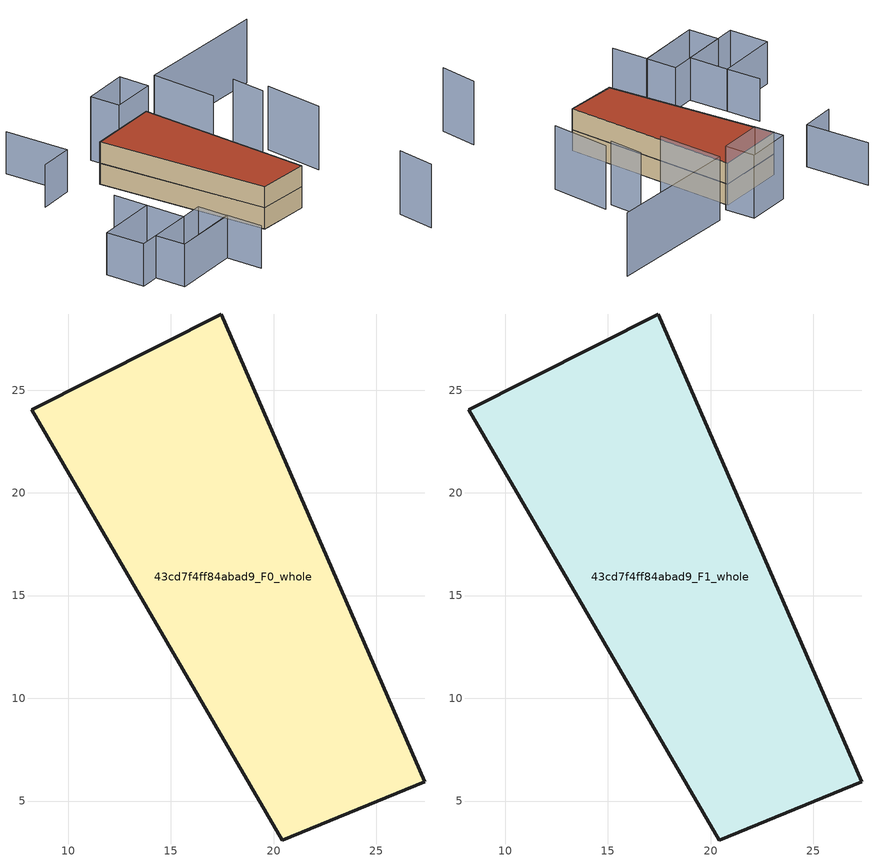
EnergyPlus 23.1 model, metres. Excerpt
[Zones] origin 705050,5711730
43cd7f4ff84abad9_F0_whole
 floor ground (EU_floor_Construction): 27.36,5.95 17.45,28.71 8.22,24.06 20.41,3.1 z0
 wall outside (EU_wall_Construction): 17.45,28.71 27.36,5.95 20.41,3.1 8.22,24.06 17.45,28.71 z0:3
43cd7f4ff84abad9_F1_whole
 floor to 43cd7f4ff84abad9_F0_whole (EU_floor_Construction): 27.36,5.95 17.45,28.71 8.22,24.06 20.41,3.1 z3
 wall outside (EU_wall_Construction): 17.45,28.71 27.36,5.95 20.41,3.1 8.22,24.06 17.45,28.71 z3:6
 roof outside (EU_roof_Construction): 17.45,28.71 27.36,5.95 20.41,3.1 8.22,24.06 z6
shading: 3.85,-5.96 12.4,-1.55 / 12.4,-1.55 14.79,-6.17 / 2.66,10.23 4.94,5.84 / 4.94,5.84 -3.2,1.62 / -0.77,32.31 3.55,24.18 / 3.55,24.18 -0.88,21.82 / 1.85,-2.08 10.4,2.32 / 10.4,2.32 12.4,-1.56 / 12.4,-1.56 3.85,-5.97 / 3.85,-5.97 1.85,-2.08 / 4.92,5.85 7.51,0.83 / 7.51,0.83 -0.63,-3.37 / -0.63,-3.37 -3.22,1.64 / -3.22,1.64 4.92,5.85 z0:6; 39,-6.71 37.4,-1.6 / 34.36,14.24 31.46,22.18 / 30.24,21.41 28.48,25.93 / 24.11,23.26 20.32,31.78 / 20.32,31.78 38.07,39.67 / 10.43,30.44 16.3,33.46 / 16.3,33.46 18.28,29.6 / 18.28,29.6 12.41,26.58 / 12.41,26.58 10.43,30.44 z0:9
[Building]
EU S2 Campaign: North Axis=0; Terrain=City; Solar Distribution=FullExterior
[Site:Location]
London: Latitude=51.5; Longitude=-0.5; Time Zone=0; Elevation=25
[SizingPeriod:WeatherFileDays]
AnnualSizingPeriod: Begin Month=1; Begin Day of Month=1; End Month=12; End Day of Month=31; Day of Week for Start Day=Monday; Use Weather File Daylight Saving Period=No; Use Weather File Rain and Snow Indicators=No
[MATERIAL]
EU_InternalMass_Material: Roughness=MediumRough; Thickness=0.1; Conductivity=1; Density=1800; Specific Heat=900; Thermal Absorptance=0.9; Solar Absorptance=0.7; Visible Absorptance=0.7
[MATERIAL:NOMASS] Roughness=MediumRough; Thermal Absorptance=0.9; Solar Absorptance=0.7; Visible Absorptance=0.7
Name | Thermal Resistance
EU_wall_NoMass | 1.04674
EU_roof_NoMass | 4.32442
EU_floor_NoMass | 2.04616
[CONSTRUCTION]
EU_wall_Construction: EU_wall_NoMass
EU_roof_Construction: EU_roof_NoMass
EU_floor_Construction: EU_floor_NoMass
EU_InternalMass_Construction: EU_InternalMass_Material
[ZONE] Type=1; Multiplier=1; Ceiling Height=autocalculate; Floor Area=autocalculate; Part of Total Floor Area=Yes
Name | Volume
43cd7f4ff84abad9_F0_whole | 654.543
43cd7f4ff84abad9_F1_whole | 654.544
[INTERNALMASS] Construction=EU_InternalMass_Construction; Surface Area=218.189
Name | Zone or ZoneList
43cd7f4ff84abad9_F0_whole_EU_InternalMass | 43cd7f4ff84abad9_F0_whole
43cd7f4ff84abad9_F1_whole_EU_InternalMass | 43cd7f4ff84abad9_F1_whole
[OTHEREQUIPMENT] Fuel Type=Electricity; Design Level Calculation Method=Watts/Area; Power per Zone Floor Area=1; Fraction Latent=0; Fraction Radiant=0; Fraction Lost=0; Carbon Dioxide Generation Rate=0; EndUse Subcategory=EU_Step8_InternalGains
Name | Zone or ZoneList or Space or SpaceList | Schedule
EU_Step8_InternalGain_43cd7f4ff84abad9_F0_whole_f000 | 43cd7f4ff84abad9_F0_whole | EU_Step8_GainSchedule_43cd7f4ff84abad9_F0_whole_f000
EU_Step8_InternalGain_43cd7f4ff84abad9_F1_whole_f000 | 43cd7f4ff84abad9_F1_whole | EU_Step8_GainSchedule_43cd7f4ff84abad9_F1_whole_f000
[ZONEVENTILATION:DESIGNFLOWRATE] Schedule=EU_AlwaysOn; Design Flow Rate Calculation Method=AirChanges/Hour; Air Changes per Hour=0.488719; Ventilation Type=Natural; Fan Pressure Rise=0; Fan Total Efficiency=1; Constant Term Coefficient=1; Temperature Term Coefficient=0; Velocity Term Coefficient=0; Velocity Squared Term Coefficient=0; Minimum Indoor Temperature=-100; Maximum Indoor Temperature=100; Delta Temperature=-100; Minimum Outdoor Temperature=-100; Maximum Outdoor Temperature=100; Maximum Wind Speed=40
Name | Zone or ZoneList or Space or SpaceList
EU_ConstantAir_43cd7f4ff84abad9_F0_whole | 43cd7f4ff84abad9_F0_whole
EU_ConstantAir_43cd7f4ff84abad9_F1_whole | 43cd7f4ff84abad9_F1_whole
[HVACTEMPLATE:THERMOSTAT] Constant Heating Setpoint=20; Constant Cooling Setpoint=50
EU_HeatOnly_43cd7f4ff84abad9_F0_whole; EU_HeatOnly_43cd7f4ff84abad9_F1_whole
[HVACTEMPLATE:ZONE:IDEALLOADSAIRSYSTEM] System Availability Schedule=EU_AlwaysOn; Maximum Heating Supply Air Temperature=50; Minimum Cooling Supply Air Temperature=13; Maximum Heating Supply Air Humidity Ratio=0.0156; Minimum Cooling Supply Air Humidity Ratio=0.0077; Heating Limit=NoLimit; Cooling Limit=NoLimit; Heating Availability Schedule=EU_AlwaysOn; Cooling Availability Schedule=EU_CoolingOff; Dehumidification Control Type=ConstantSensibleHeatRatio; Cooling Sensible Heat Ratio=0.7; Dehumidification Setpoint=60; Humidification Control Type=None; Humidification Setpoint=30; Outdoor Air Method=None; Outdoor Air Flow Rate per Person=0.00944; Outdoor Air Flow Rate per Zone Floor Area=0; Outdoor Air Flow Rate per Zone=0; Demand Controlled Ventilation Type=None; Outdoor Air Economizer Type=NoEconomizer; Heat Recovery Type=None; Sensible Heat Recovery Effectiveness=0.7; Latent Heat Recovery Effectiveness=0.65
Name | Template Thermostat
43cd7f4ff84abad9_F0_whole | EU_HeatOnly_43cd7f4ff84abad9_F0_whole
43cd7f4ff84abad9_F1_whole | EU_HeatOnly_43cd7f4ff84abad9_F1_whole
[SIZING:ZONE] Zone Cooling Design Supply Air Temperature Input Method=SupplyAirTemperature; Zone Cooling Design Supply Air Temperature=13; Zone Heating Design Supply Air Temperature Input Method=SupplyAirTemperature; Zone Heating Design Supply Air Temperature=50; Zone Cooling Design Supply Air Humidity Ratio=0.008; Zone Heating Design Supply Air Humidity Ratio=0.008; Cooling Design Air Flow Method=DesignDay; Cooling Design Air Flow Rate=0; Cooling Minimum Air Flow per Zone Floor Area=0.000762; Cooling Minimum Air Flow=0; Cooling Minimum Air Flow Fraction=0.2; Heating Design Air Flow Method=DesignDay; Heating Design Air Flow Rate=0; Heating Maximum Air Flow per Zone Floor Area=0.002032; Heating Maximum Air Flow=0.141576; Heating Maximum Air Flow Fraction=0.3; Account for Dedicated Outdoor Air System=No; Dedicated Outdoor Air System Control Strategy=NeutralSupplyAir; Dedicated Outdoor Air Low Setpoint Temperature for Design=autosize; Dedicated Outdoor Air High Setpoint Temperature for Design=autosize; Zone Load Sizing Method=Sensible Load Only No Latent Load; Zone Latent Cooling Design Supply Air Humidity Ratio Input Method=HumidityRatioDifference; Zone Cooling Design Supply Air Humidity Ratio Difference=0.005; Zone Latent Heating Design Supply Air Humidity Ratio Input Method=HumidityRatioDifference; Zone Humidification Design Supply Air Humidity Ratio Difference=0.005
43cd7f4ff84abad9_F0_whole; 43cd7f4ff84abad9_F1_whole
[SCHEDULE:CONSTANT]
Name | Hourly Value
EU_AlwaysOn | 1
EU_CoolingOff | 0
[SCHEDULE:FILE] Column Number=1; Rows to Skip at Top=0; Number of Hours of Data=8760; Column Separator=Comma; Interpolate to Timestep=No; Minutes per Item=60; Adjust Schedule for Daylight Savings=Yes
Name | File
EU_Step8_GainSchedule_43cd7f4ff84abad9_F0_whole_f000 | ../../schedules/43cd7f4ff84abad9/43cd7f4ff84abad9_F0_whole_f000_gain.csv
EU_Step8_GainSchedule_43cd7f4ff84abad9_F1_whole_f000 | ../../schedules/43cd7f4ff84abad9/43cd7f4ff84abad9_F1_whole_f000_gain.csv
